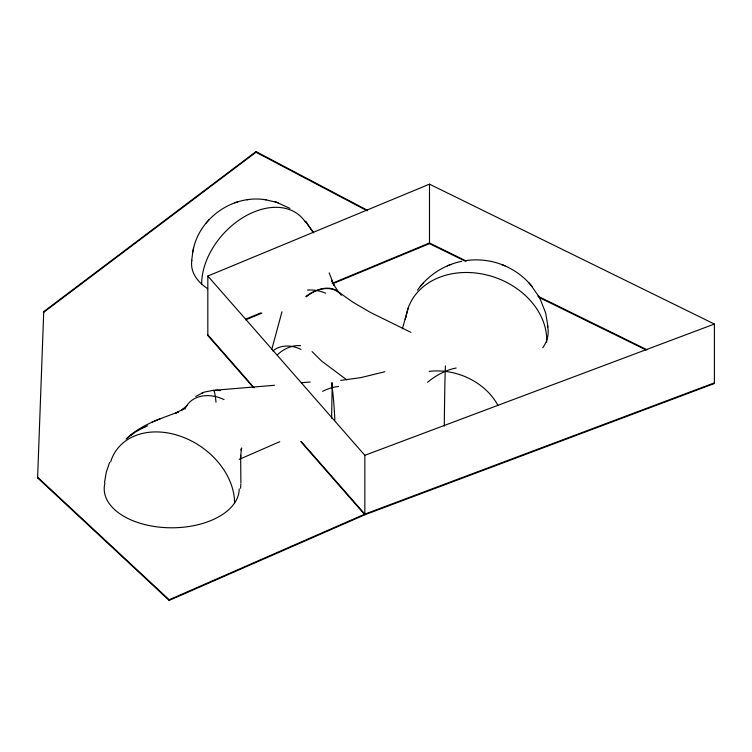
<?xml version="1.0" encoding="UTF-8"?>
<svg xmlns="http://www.w3.org/2000/svg" width="752" height="752" viewBox="0 0 752 752"><rect width="100%" height="100%" fill="white"/><g stroke="black" fill="none" stroke-linecap="round" stroke-linejoin="round"><path stroke-width="1.13" d="M253.462 387.618L207.825 335.524L207.825 276.05L429.495 184.165L714.4 324.046L714.4 383.511L364.842 514.772L169.172 600.416L37.6 477.868L43.738 311.61L256.009 151.584L367.164 210.137M240.884 483.151L240.649 455.308L240.49 458.429L241.458 448.286L241.157 450.11M240.574 488.245L240.837 484.222M191.675 260.559L192.963 250.811M104.537 482.38L106.314 472.115L109.642 462.339M193.208 249.73C199.534 218.089 232.274 195.059 264.178 199.562M405.262 319.205L405.864 316.395M192.578 252.616L193.584 247.944M402.405 328.746L408.308 307.737M241.251 450.025L241.73 448.013M281.953 311.807L271.829 349.201M417.482 290.112C427.916 275.392 444.037 264.883 461.709 261.311M206.057 223.118L207.289 221.708M207.759 221.144L208.953 219.781M420.321 286.38L421.684 284.82M422.032 284.416L423.357 282.893M126.092 439.093C140.445 424.842 160.185 418.902 178.6 411.87L175.272 413.252L184.231 408.637L181.523 410.169L187.257 405.422M127.069 438.209L134.392 432.588L143.585 427.503M256.009 151.584L256.009 152.242L43.738 312.268L43.738 311.61M130.669 435.239L134.392 432.588M195.746 396.426L204.168 392.13L213.324 390.326M143.98 427.333L147.683 425.754M141.837 428.311L145.606 426.591M239.117 459.425L279.772 441.687M169.172 600.416L169.172 599.758L364.842 514.114L714.4 382.853M245.678 319.168L260.812 312.898M332.177 283.316L429.495 242.981L466.296 261.038M245.678 319.835L261.893 313.114M333.258 283.532L429.495 243.639L465.244 261.188M151.509 422.333L156.181 420.415M156.068 420.443L160.514 418.629M447.355 265.86L448.953 265.221M449.292 265.071L450.786 264.478M201.649 393.117L202.401 392.817M202.57 392.741L203.275 392.459M207.825 276.05L364.842 455.308L714.4 324.046M234.793 202.824L236.203 202.363M236.589 202.232L237.886 201.818M384.817 371.751L360.857 377.617L340.647 380.409M465.742 260.606C478.281 258.838 491.31 260.267 503.041 265.071M246.9 199.806L247.596 199.722M248.78 199.562L249.344 199.496M274.442 385.287L213.765 390.326M301.27 382.73L310.247 382.016M217.178 390.326L220.27 390.626M215.316 390.269L217.319 390.326M265.371 199.722L276.369 202.232M263.614 199.496L266.058 199.806M276.755 202.363L289.924 208.379M275.072 201.818L278.165 202.824M503.389 265.221C513.701 269.376 523.007 276.031 530.301 284.416M501.556 264.478L504.977 265.86M410.921 332.346L370.651 312.559L352.961 302.219L338.203 291.795M537.783 296.138L647.115 349.821M538.836 297.322L646.062 349.962M256.009 152.242L367.164 210.804M346.832 379.91L321.471 360.951L312.071 351.588M169.172 599.758L37.6 477.2L37.6 477.868M207.825 334.856L254.232 387.844M301.42 441.706L364.842 514.114M300.65 441.48L364.842 514.772L364.842 455.308M530.649 284.82L538.817 296.42M305.669 221.708L313.029 232.171M528.985 282.893L532.012 286.38M305.199 221.144L306.901 223.118M306.083 222.094L313.687 232.838M338.663 292.246L332.704 282.996L331.717 280.327L334.029 285.328L329.169 272.882M539.842 298.215L545.679 313.029L548.02 326.941M429.495 184.165L429.495 243.639M239.202 488.828A67.492 38.972 0 0 1 166.709 527.688A67.492 38.972 0 0 1 104.951 483.075M207.655 288.683A64.907 37.478 0 0 1 191.892 260.286M547.4 325.729A72.023 41.586 0 0 1 542.709 347.781M110.657 461.916A67.492 51.324 34.1 0 1 179.249 435.812A67.492 51.324 34.1 0 1 234.568 503.022M213.314 390.805A34.178 2.322 87.2 0 1 216.012 402.188M185.02 409.05A34.178 25.991 34.1 0 1 224.077 399.594M272.929 350.93A25.521 19.994 26.9 0 1 300.96 349.436M277.281 354.925A25.521 18.997 -38 0 1 300.509 345.676M307.436 290.065A34.573 27.091 26.9 0 1 325.691 293.158M305.81 296.438A34.573 23.848 -47.7 0 1 341.013 294.361M306.308 296.852A34.573 22.757 -51.8 0 1 341.323 295.292M201.649 284.04A64.907 44.772 -47.7 0 1 243.516 217.234A64.907 44.772 -47.7 0 1 305.18 221.831M322.617 391.331A38.183 28.426 -38 0 1 338.532 386.509M331.651 418.244A38.183 0.555 -89.4 0 1 332.384 382.777M331.322 382.796A38.183 2.594 87.2 0 1 334.856 420.142M429.166 371.385A59.493 47.602 19.4 0 1 498.031 405.591M444.291 426.158A59.493 0.855 -89.4 0 1 445.4 365.961M427.55 382.279A59.493 39.16 -51.8 0 1 456.182 368.029M405.995 317.278A72.023 57.631 19.4 0 1 481.261 273.813A72.023 57.631 19.4 0 1 546.704 342.245"/></g></svg>
